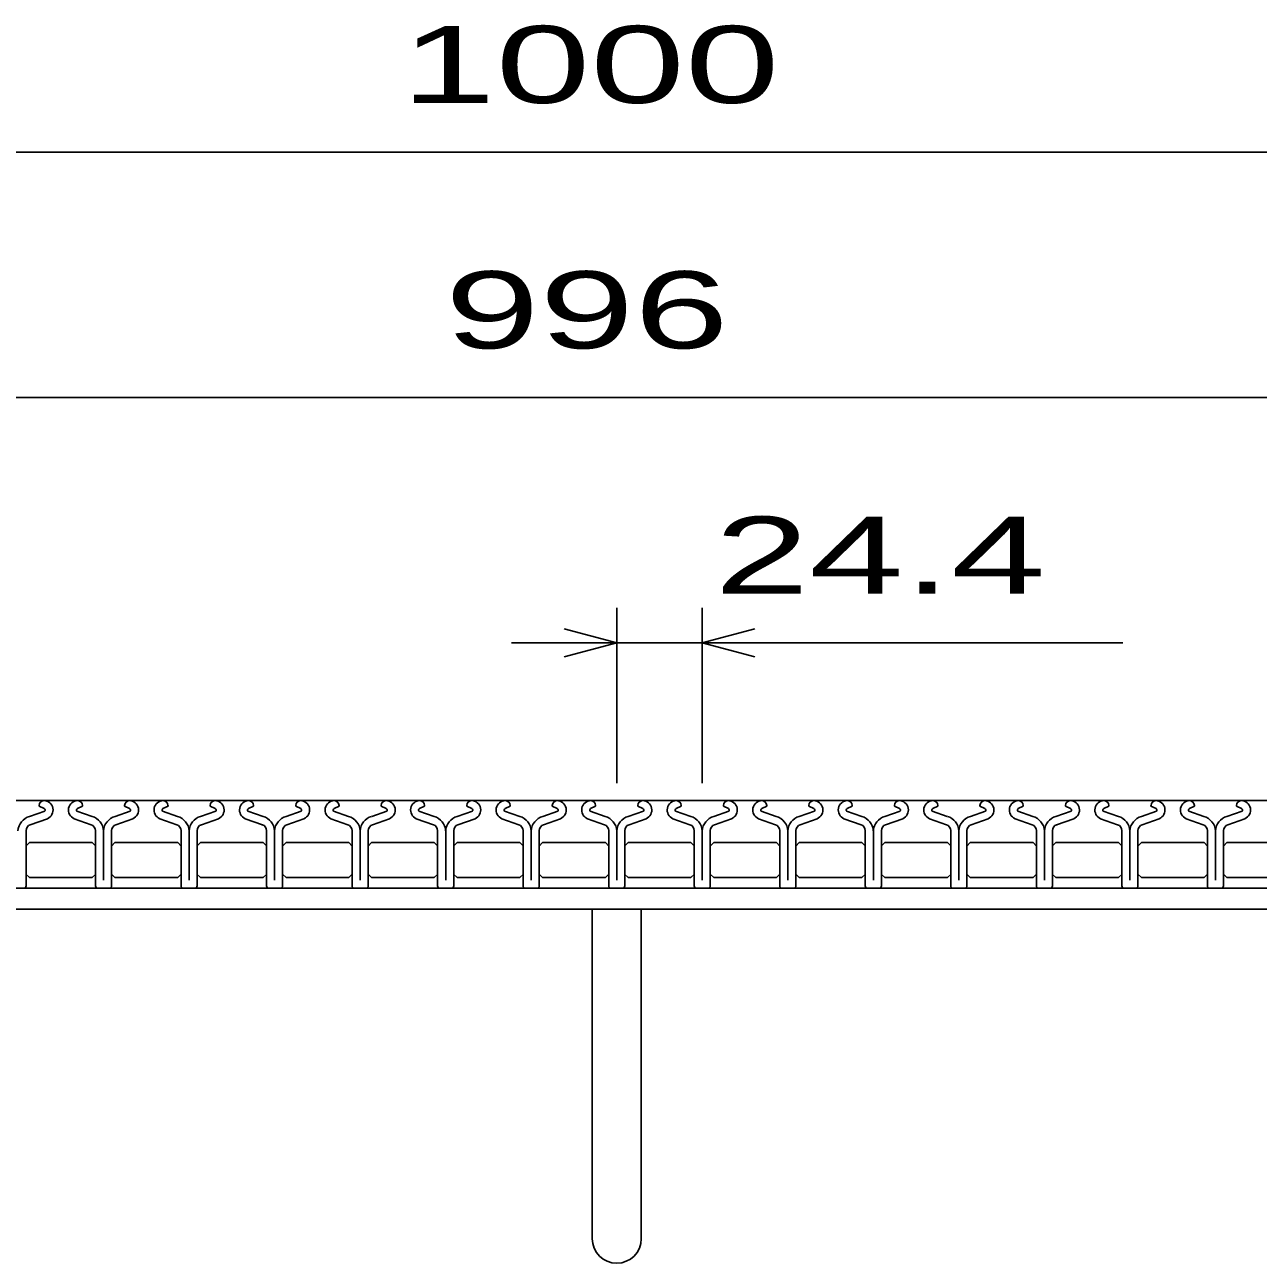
# Model space of a CAD drawing. Units: millimetres, scale not verified. Extents: x -1820 to 1731, y -1282 to 1054.
# Drawn here: x -1089.9 to -738, y -594 to -240.7 of the extents above; entities that cross this region are included whole.
import ezdxf
from ezdxf.enums import TextEntityAlignment as Align

# ---------------------------------------------------------------- set-up
doc = ezdxf.new("R2010")
doc.units = ezdxf.units.MM
doc.header["$LTSCALE"] = 10
for name, color, linetype, lineweight in [('16', 3, 'Continuous', 25), ('19', 6, 'Continuous', 25), ('22', 2, 'Continuous', 25)]:
    doc.layers.add(name, color=color, linetype=linetype, lineweight=lineweight)
doc.styles.add('ベクトル', font='')
doc.styles.get('ベクトル').set_extended_font_data('ベクトル')

msp = doc.modelspace()

# ---------------------------------------------------------------- linework, layer by layer
at = {"layer": '16'}
for p, q in [((-1419, -462), (-423, -462)), ((-1084.2, -465.01), (-1088.52, -466.53)), ((-1085.8, -463.38), (-1085.8, -463.61)), ((-1085.8, -463.61), (-1084.36, -464.31)), ((-1070.7, -466.53), (-1075.02, -465.01)), ((-1074.86, -464.31), (-1073.42, -463.61)), ((-1073.42, -463.61), (-1073.42, -463.38)), ((-1059.8, -465.01), (-1064.12, -466.53)), ((-1061.4, -463.38), (-1061.4, -463.61)), ((-1061.4, -463.61), (-1059.96, -464.31)), ((-1046.3, -466.53), (-1050.62, -465.01)), ((-1050.46, -464.31), (-1049.02, -463.61)), ((-1049.02, -463.61), (-1049.02, -463.38)), ((-1035.4, -465.01), (-1039.72, -466.53)), ((-1037, -463.38), (-1037, -463.61)), ((-1037, -463.61), (-1035.56, -464.31)), ((-1021.9, -466.53), (-1026.22, -465.01)), ((-1026.06, -464.31), (-1024.62, -463.61)), ((-1024.62, -463.61), (-1024.62, -463.38)), ((-1011, -465.01), (-1015.32, -466.53)), ((-1012.6, -463.38), (-1012.6, -463.61)), ((-1012.6, -463.61), (-1011.16, -464.31)), ((-997.5, -466.53), (-1001.82, -465.01)), ((-1001.66, -464.31), (-1000.22, -463.61)), ((-1000.22, -463.61), (-1000.22, -463.38)), ((-986.6, -465.01), (-990.92, -466.53)), ((-988.2, -463.38), (-988.2, -463.61)), ((-988.2, -463.61), (-986.76, -464.31)), ((-973.1, -466.53), (-977.42, -465.01)), ((-977.26, -464.31), (-975.82, -463.61)), ((-975.82, -463.61), (-975.82, -463.38)), ((-962.2, -465.01), (-966.52, -466.53)), ((-963.8, -463.38), (-963.8, -463.61)), ((-963.8, -463.61), (-962.36, -464.31)), ((-948.7, -466.53), (-953.02, -465.01)), ((-952.86, -464.31), (-951.42, -463.61)), ((-951.42, -463.61), (-951.42, -463.38)), ((-937.8, -465.01), (-942.12, -466.53)), ((-939.4, -463.38), (-939.4, -463.61)), ((-939.4, -463.61), (-937.96, -464.31)), ((-924.3, -466.53), (-928.62, -465.01)), ((-928.46, -464.31), (-927.02, -463.61)), ((-927.02, -463.61), (-927.02, -463.38)), ((-913.4, -465.01), (-917.72, -466.53)), ((-915, -463.38), (-915, -463.61)), ((-915, -463.61), (-913.56, -464.31)), ((-899.9, -466.53), (-904.22, -465.01)), ((-904.06, -464.31), (-902.62, -463.61)), ((-902.62, -463.61), (-902.62, -463.38)), ((-889, -465.01), (-893.32, -466.53)), ((-890.6, -463.38), (-890.6, -463.61)), ((-890.6, -463.61), (-889.16, -464.31)), ((-875.5, -466.53), (-879.82, -465.01)), ((-879.66, -464.31), (-878.22, -463.61)), ((-878.22, -463.61), (-878.22, -463.38)), ((-864.6, -465.01), (-868.92, -466.53)), ((-866.2, -463.38), (-866.2, -463.61)), ((-866.2, -463.61), (-864.76, -464.31)), ((-851.1, -466.53), (-855.42, -465.01)), ((-855.26, -464.31), (-853.82, -463.61)), ((-853.82, -463.61), (-853.82, -463.38)), ((-840.2, -465.01), (-844.52, -466.53)), ((-841.8, -463.38), (-841.8, -463.61)), ((-841.8, -463.61), (-840.36, -464.31)), ((-826.7, -466.53), (-831.02, -465.01)), ((-830.86, -464.31), (-829.42, -463.61)), ((-829.42, -463.61), (-829.42, -463.38)), ((-815.8, -465.01), (-820.12, -466.53)), ((-817.4, -463.38), (-817.4, -463.61)), ((-817.4, -463.61), (-815.96, -464.31)), ((-802.3, -466.53), (-806.62, -465.01)), ((-806.46, -464.31), (-805.02, -463.61)), ((-805.02, -463.61), (-805.02, -463.38)), ((-791.4, -465.01), (-795.72, -466.53)), ((-793, -463.38), (-793, -463.61)), ((-793, -463.61), (-791.56, -464.31)), ((-777.9, -466.53), (-782.22, -465.01)), ((-782.06, -464.31), (-780.62, -463.61)), ((-780.62, -463.61), (-780.62, -463.38)), ((-767, -465.01), (-771.32, -466.53)), ((-768.6, -463.38), (-768.6, -463.61)), ((-768.6, -463.61), (-767.16, -464.31)), ((-753.5, -466.53), (-757.82, -465.01)), ((-757.66, -464.31), (-756.22, -463.61)), ((-756.22, -463.61), (-756.22, -463.38)), ((-742.6, -465.01), (-746.92, -466.53)), ((-744.2, -463.38), (-744.2, -463.61)), ((-744.2, -463.61), (-742.76, -464.31)), ((-1088.31, -468.89), (-1083.44, -467.18)), ((-1075.78, -467.18), (-1070.91, -468.89)), ((-1063.91, -468.89), (-1059.04, -467.18)), ((-1051.38, -467.18), (-1046.51, -468.89)), ((-1039.51, -468.89), (-1034.64, -467.18)), ((-1026.98, -467.18), (-1022.11, -468.89)), ((-1015.11, -468.89), (-1010.24, -467.18)), ((-1002.58, -467.18), (-997.71, -468.89)), ((-990.71, -468.89), (-985.84, -467.18)), ((-978.18, -467.18), (-973.31, -468.89)), ((-966.31, -468.89), (-961.44, -467.18)), ((-953.78, -467.18), (-948.91, -468.89)), ((-941.91, -468.89), (-937.04, -467.18)), ((-929.38, -467.18), (-924.51, -468.89)), ((-917.51, -468.89), (-912.64, -467.18)), ((-904.98, -467.18), (-900.11, -468.89)), ((-893.11, -468.89), (-888.24, -467.18)), ((-880.58, -467.18), (-875.71, -468.89)), ((-868.71, -468.89), (-863.84, -467.18)), ((-856.18, -467.18), (-851.31, -468.89)), ((-844.31, -468.89), (-839.44, -467.18)), ((-831.78, -467.18), (-826.91, -468.89)), ((-819.91, -468.89), (-815.04, -467.18)), ((-807.38, -467.18), (-802.51, -468.89)), ((-795.51, -468.89), (-790.64, -467.18)), ((-782.98, -467.18), (-778.11, -468.89)), ((-771.11, -468.89), (-766.24, -467.18)), ((-758.58, -467.18), (-753.71, -468.89)), ((-746.71, -468.89), (-741.84, -467.18)), ((-1089.51, -486.31), (-1089.51, -470.59)), ((-1069.71, -470.59), (-1069.71, -486.31)), ((-1067.4, -484.71), (-1067.4, -470.64)), ((-1065.11, -486.31), (-1065.11, -470.59)), ((-1045.31, -470.59), (-1045.31, -486.31)), ((-1043, -484.71), (-1043, -470.64)), ((-1040.71, -486.31), (-1040.71, -470.59)), ((-1020.91, -470.59), (-1020.91, -486.31)), ((-1018.6, -484.71), (-1018.6, -470.64)), ((-1016.31, -486.31), (-1016.31, -470.59)), ((-996.51, -470.59), (-996.51, -486.31)), ((-994.2, -484.71), (-994.2, -470.64)), ((-991.91, -486.31), (-991.91, -470.59)), ((-972.11, -470.59), (-972.11, -486.31)), ((-969.8, -484.71), (-969.8, -470.64)), ((-967.51, -486.31), (-967.51, -470.59)), ((-947.71, -470.59), (-947.71, -486.31)), ((-945.4, -484.71), (-945.4, -470.64)), ((-943.11, -486.31), (-943.11, -470.59)), ((-923.31, -470.59), (-923.31, -486.31)), ((-921, -484.71), (-921, -470.64)), ((-918.71, -486.31), (-918.71, -470.59)), ((-898.91, -470.59), (-898.91, -486.31)), ((-896.6, -484.71), (-896.6, -470.64)), ((-894.31, -486.31), (-894.31, -470.59)), ((-874.51, -470.59), (-874.51, -486.31)), ((-872.2, -484.71), (-872.2, -470.64)), ((-869.91, -486.31), (-869.91, -470.59)), ((-850.11, -470.59), (-850.11, -486.31)), ((-847.8, -484.71), (-847.8, -470.64)), ((-845.51, -486.31), (-845.51, -470.59)), ((-825.71, -470.59), (-825.71, -486.31)), ((-823.4, -484.71), (-823.4, -470.64)), ((-821.11, -486.31), (-821.11, -470.59)), ((-801.31, -470.59), (-801.31, -486.31)), ((-799, -484.71), (-799, -470.64)), ((-796.71, -486.31), (-796.71, -470.59)), ((-776.91, -470.59), (-776.91, -486.31)), ((-774.6, -484.71), (-774.6, -470.64)), ((-772.31, -486.31), (-772.31, -470.59)), ((-752.51, -470.59), (-752.51, -486.31)), ((-750.2, -484.71), (-750.2, -470.64)), ((-747.91, -486.31), (-747.91, -470.59)), ((-1089.55, -475), (-1088.55, -474)), ((-1088.55, -474), (-1070.65, -474)), ((-1070.65, -474), (-1069.65, -475)), ((-1065.15, -475), (-1064.15, -474)), ((-1064.15, -474), (-1046.25, -474)), ((-1046.25, -474), (-1045.25, -475)), ((-1040.75, -475), (-1039.75, -474)), ((-1039.75, -474), (-1021.85, -474)), ((-1021.85, -474), (-1020.85, -475)), ((-1016.35, -475), (-1015.35, -474)), ((-1015.35, -474), (-997.45, -474)), ((-997.45, -474), (-996.45, -475)), ((-991.95, -475), (-990.95, -474)), ((-990.95, -474), (-973.05, -474)), ((-973.05, -474), (-972.05, -475)), ((-967.55, -475), (-966.55, -474)), ((-966.55, -474), (-948.65, -474)), ((-948.65, -474), (-947.65, -475)), ((-943.15, -475), (-942.15, -474)), ((-942.15, -474), (-924.25, -474)), ((-924.25, -474), (-923.25, -475)), ((-918.75, -475), (-917.75, -474)), ((-917.75, -474), (-899.85, -474)), ((-899.85, -474), (-898.85, -475)), ((-894.35, -475), (-893.35, -474)), ((-893.35, -474), (-875.45, -474)), ((-875.45, -474), (-874.45, -475)), ((-869.95, -475), (-868.95, -474)), ((-868.95, -474), (-851.05, -474)), ((-851.05, -474), (-850.05, -475)), ((-845.55, -475), (-844.55, -474)), ((-844.55, -474), (-826.65, -474)), ((-826.65, -474), (-825.65, -475)), ((-821.15, -475), (-820.15, -474)), ((-820.15, -474), (-802.25, -474)), ((-802.25, -474), (-801.25, -475)), ((-796.75, -475), (-795.75, -474)), ((-795.75, -474), (-777.85, -474)), ((-777.85, -474), (-776.85, -475)), ((-772.35, -475), (-771.35, -474)), ((-771.35, -474), (-753.45, -474)), ((-753.45, -474), (-752.45, -475)), ((-747.95, -475), (-746.95, -474)), ((-746.95, -474), (-729.05, -474)), ((-1088.55, -484), (-1089.55, -483)), ((-1070.65, -484), (-1088.55, -484)), ((-1069.65, -483), (-1070.65, -484)), ((-1064.15, -484), (-1065.15, -483)), ((-1046.25, -484), (-1064.15, -484)), ((-1045.25, -483), (-1046.25, -484)), ((-1039.75, -484), (-1040.75, -483)), ((-1021.85, -484), (-1039.75, -484)), ((-1020.85, -483), (-1021.85, -484)), ((-1015.35, -484), (-1016.35, -483)), ((-997.45, -484), (-1015.35, -484)), ((-996.45, -483), (-997.45, -484)), ((-990.95, -484), (-991.95, -483)), ((-973.05, -484), (-990.95, -484)), ((-972.05, -483), (-973.05, -484)), ((-966.55, -484), (-967.55, -483)), ((-948.65, -484), (-966.55, -484)), ((-947.65, -483), (-948.65, -484)), ((-942.15, -484), (-943.15, -483)), ((-924.25, -484), (-942.15, -484)), ((-923.25, -483), (-924.25, -484)), ((-917.75, -484), (-918.75, -483)), ((-899.85, -484), (-917.75, -484)), ((-898.85, -483), (-899.85, -484)), ((-893.35, -484), (-894.35, -483)), ((-875.45, -484), (-893.35, -484)), ((-874.45, -483), (-875.45, -484)), ((-868.95, -484), (-869.95, -483)), ((-851.05, -484), (-868.95, -484)), ((-850.05, -483), (-851.05, -484)), ((-844.55, -484), (-845.55, -483)), ((-826.65, -484), (-844.55, -484)), ((-825.65, -483), (-826.65, -484)), ((-820.15, -484), (-821.15, -483)), ((-802.25, -484), (-820.15, -484)), ((-801.25, -483), (-802.25, -484)), ((-795.75, -484), (-796.75, -483)), ((-777.85, -484), (-795.75, -484)), ((-776.85, -483), (-777.85, -484)), ((-771.35, -484), (-772.35, -483)), ((-753.45, -484), (-771.35, -484)), ((-752.45, -483), (-753.45, -484)), ((-746.95, -484), (-747.95, -483)), ((-729.05, -484), (-746.95, -484)), ((-1419, -487), (-423, -487)), ((-1069.01, -487.01), (-1065.81, -487.01)), ((-1044.61, -487.01), (-1041.41, -487.01)), ((-1020.21, -487.01), (-1017.01, -487.01)), ((-995.81, -487.01), (-992.61, -487.01)), ((-971.41, -487.01), (-968.21, -487.01)), ((-947.01, -487.01), (-943.81, -487.01)), ((-922.61, -487.01), (-919.41, -487.01)), ((-898.21, -487.01), (-895.01, -487.01)), ((-873.81, -487.01), (-870.61, -487.01)), ((-849.41, -487.01), (-846.21, -487.01)), ((-825.01, -487.01), (-821.81, -487.01)), ((-800.61, -487.01), (-797.41, -487.01)), ((-776.21, -487.01), (-773.01, -487.01)), ((-751.81, -487.01), (-748.61, -487.01))]:
    msp.add_line(p, q, dxfattribs=at)
for centre, radius, start, end in [((-1084.35, -463.45), 1.45, 94.45, 177.5), ((-1084.51, -464.7), 2.7, 293.32, 89.02), ((-1074.71, -464.7), 2.7, 90.98, 246.68), ((-1074.87, -463.45), 1.45, 2.5, 85.55), ((-1059.95, -463.45), 1.45, 94.45, 177.5), ((-1060.11, -464.7), 2.7, 293.32, 89.02), ((-1050.31, -464.7), 2.7, 90.98, 246.68), ((-1050.47, -463.45), 1.45, 2.5, 85.55), ((-1035.55, -463.45), 1.45, 94.45, 177.5), ((-1035.71, -464.7), 2.7, 293.32, 89.02), ((-1025.91, -464.7), 2.7, 90.98, 246.68), ((-1026.07, -463.45), 1.45, 2.5, 85.55), ((-1011.15, -463.45), 1.45, 94.45, 177.5), ((-1011.31, -464.7), 2.7, 293.32, 89.02), ((-1001.51, -464.7), 2.7, 90.98, 246.68), ((-1001.67, -463.45), 1.45, 2.5, 85.55), ((-986.75, -463.45), 1.45, 94.45, 177.5), ((-986.91, -464.7), 2.7, 293.32, 89.02), ((-977.11, -464.7), 2.7, 90.98, 246.68), ((-977.27, -463.45), 1.45, 2.5, 85.55), ((-962.35, -463.45), 1.45, 94.45, 177.5), ((-962.51, -464.7), 2.7, 293.32, 89.02), ((-952.71, -464.7), 2.7, 90.98, 246.68), ((-952.87, -463.45), 1.45, 2.5, 85.55), ((-937.95, -463.45), 1.45, 94.45, 177.5), ((-938.11, -464.7), 2.7, 293.32, 89.02), ((-928.31, -464.7), 2.7, 90.98, 246.68), ((-928.47, -463.45), 1.45, 2.5, 85.55), ((-913.55, -463.45), 1.45, 94.45, 177.5), ((-913.71, -464.7), 2.7, 293.32, 89.02), ((-903.91, -464.7), 2.7, 90.98, 246.68), ((-904.07, -463.45), 1.45, 2.5, 85.55), ((-889.15, -463.45), 1.45, 94.45, 177.5), ((-889.31, -464.7), 2.7, 293.32, 89.02), ((-879.51, -464.7), 2.7, 90.98, 246.68), ((-879.67, -463.45), 1.45, 2.5, 85.55), ((-864.75, -463.45), 1.45, 94.45, 177.5), ((-864.91, -464.7), 2.7, 293.32, 89.02), ((-855.11, -464.7), 2.7, 90.98, 246.68), ((-855.27, -463.45), 1.45, 2.5, 85.55), ((-840.35, -463.45), 1.45, 94.45, 177.5), ((-840.51, -464.7), 2.7, 293.32, 89.02), ((-830.71, -464.7), 2.7, 90.98, 246.68), ((-830.87, -463.45), 1.45, 2.5, 85.55), ((-815.95, -463.45), 1.45, 94.45, 177.5), ((-816.11, -464.7), 2.7, 293.32, 89.02), ((-806.31, -464.7), 2.7, 90.98, 246.68), ((-806.47, -463.45), 1.45, 2.5, 85.55), ((-791.55, -463.45), 1.45, 94.45, 177.5), ((-791.71, -464.7), 2.7, 293.32, 89.02), ((-781.91, -464.7), 2.7, 90.98, 246.68), ((-782.07, -463.45), 1.45, 2.5, 85.55), ((-767.15, -463.45), 1.45, 94.45, 177.5), ((-767.31, -464.7), 2.7, 293.32, 89.02), ((-757.51, -464.7), 2.7, 90.98, 246.68), ((-757.67, -463.45), 1.45, 2.5, 85.55), ((-742.75, -463.45), 1.45, 94.45, 177.5), ((-742.91, -464.7), 2.7, 293.32, 89.02), ((-1084.53, -464.72), 0.44, 317.67, 68.09), ((-1074.69, -464.72), 0.44, 111.91, 222.33), ((-1060.13, -464.72), 0.44, 317.67, 68.09), ((-1050.29, -464.72), 0.44, 111.91, 222.33), ((-1035.73, -464.72), 0.44, 317.67, 68.09), ((-1025.89, -464.72), 0.44, 111.91, 222.33), ((-1011.33, -464.72), 0.44, 317.67, 68.09), ((-1001.49, -464.72), 0.44, 111.91, 222.33), ((-986.93, -464.72), 0.44, 317.67, 68.09), ((-977.09, -464.72), 0.44, 111.91, 222.33), ((-962.53, -464.72), 0.44, 317.67, 68.09), ((-952.69, -464.72), 0.44, 111.91, 222.33), ((-938.13, -464.72), 0.44, 317.67, 68.09), ((-928.29, -464.72), 0.44, 111.91, 222.33), ((-913.73, -464.72), 0.44, 317.67, 68.09), ((-903.89, -464.72), 0.44, 111.91, 222.33), ((-889.33, -464.72), 0.44, 317.67, 68.09), ((-879.49, -464.72), 0.44, 111.91, 222.33), ((-864.93, -464.72), 0.44, 317.67, 68.09), ((-855.09, -464.72), 0.44, 111.91, 222.33), ((-840.53, -464.72), 0.44, 317.67, 68.09), ((-830.69, -464.72), 0.44, 111.91, 222.33), ((-816.13, -464.72), 0.44, 317.67, 68.09), ((-806.29, -464.72), 0.44, 111.91, 222.33), ((-791.73, -464.72), 0.44, 317.67, 68.09), ((-781.89, -464.72), 0.44, 111.91, 222.33), ((-767.33, -464.72), 0.44, 317.67, 68.09), ((-757.49, -464.72), 0.44, 111.91, 222.33), ((-742.93, -464.72), 0.44, 317.67, 68.09), ((-1087.23, -470.94), 4.6, 106.3, 176.22), ((-1087.71, -470.59), 1.8, 109.42, 180), ((-1071.51, -470.59), 1.8, 0, 70.58), ((-1071.99, -470.94), 4.6, 3.78, 73.7), ((-1062.83, -470.94), 4.6, 106.3, 176.22), ((-1063.31, -470.59), 1.8, 109.42, 180), ((-1047.11, -470.59), 1.8, 0, 70.58), ((-1047.59, -470.94), 4.6, 3.78, 73.7), ((-1038.43, -470.94), 4.6, 106.3, 176.22), ((-1038.91, -470.59), 1.8, 109.42, 180), ((-1022.71, -470.59), 1.8, 0, 70.58), ((-1023.19, -470.94), 4.6, 3.78, 73.7), ((-1014.03, -470.94), 4.6, 106.3, 176.22), ((-1014.51, -470.59), 1.8, 109.42, 180), ((-998.31, -470.59), 1.8, 0, 70.58), ((-998.79, -470.94), 4.6, 3.78, 73.7), ((-989.63, -470.94), 4.6, 106.3, 176.22), ((-990.11, -470.59), 1.8, 109.42, 180), ((-973.91, -470.59), 1.8, 0, 70.58), ((-974.39, -470.94), 4.6, 3.78, 73.7), ((-965.23, -470.94), 4.6, 106.3, 176.22), ((-965.71, -470.59), 1.8, 109.42, 180), ((-949.51, -470.59), 1.8, 0, 70.58), ((-949.99, -470.94), 4.6, 3.78, 73.7), ((-940.83, -470.94), 4.6, 106.3, 176.22), ((-941.31, -470.59), 1.8, 109.42, 180), ((-925.11, -470.59), 1.8, 0, 70.58), ((-925.59, -470.94), 4.6, 3.78, 73.7), ((-916.43, -470.94), 4.6, 106.3, 176.22), ((-916.91, -470.59), 1.8, 109.42, 180), ((-900.71, -470.59), 1.8, 0, 70.58), ((-901.19, -470.94), 4.6, 3.78, 73.7), ((-892.03, -470.94), 4.6, 106.3, 176.22), ((-892.51, -470.59), 1.8, 109.42, 180), ((-876.31, -470.59), 1.8, 0, 70.58), ((-876.79, -470.94), 4.6, 3.78, 73.7), ((-867.63, -470.94), 4.6, 106.3, 176.22), ((-868.11, -470.59), 1.8, 109.42, 180), ((-851.91, -470.59), 1.8, 0, 70.58), ((-852.39, -470.94), 4.6, 3.78, 73.7), ((-843.23, -470.94), 4.6, 106.3, 176.22), ((-843.71, -470.59), 1.8, 109.42, 180), ((-827.51, -470.59), 1.8, 0, 70.58), ((-827.99, -470.94), 4.6, 3.78, 73.7), ((-818.83, -470.94), 4.6, 106.3, 176.22), ((-819.31, -470.59), 1.8, 109.42, 180), ((-803.11, -470.59), 1.8, 0, 70.58), ((-803.59, -470.94), 4.6, 3.78, 73.7), ((-794.43, -470.94), 4.6, 106.3, 176.22), ((-794.91, -470.59), 1.8, 109.42, 180), ((-778.71, -470.59), 1.8, 0, 70.58), ((-779.19, -470.94), 4.6, 3.78, 73.7), ((-770.03, -470.94), 4.6, 106.3, 176.22), ((-770.51, -470.59), 1.8, 109.42, 180), ((-754.31, -470.59), 1.8, 0, 70.58), ((-754.79, -470.94), 4.6, 3.78, 73.7), ((-745.63, -470.94), 4.6, 106.3, 176.22), ((-746.11, -470.59), 1.8, 109.42, 180), ((-1090.21, -486.31), 0.7, 270, 0), ((-1069.01, -486.31), 0.7, 180, 270), ((-1065.81, -486.31), 0.7, 270, 0), ((-1044.61, -486.31), 0.7, 180, 270), ((-1041.41, -486.31), 0.7, 270, 0), ((-1020.21, -486.31), 0.7, 180, 270), ((-1017.01, -486.31), 0.7, 270, 0), ((-995.81, -486.31), 0.7, 180, 270), ((-992.61, -486.31), 0.7, 270, 0), ((-971.41, -486.31), 0.7, 180, 270), ((-968.21, -486.31), 0.7, 270, 0), ((-947.01, -486.31), 0.7, 180, 270), ((-943.81, -486.31), 0.7, 270, 0), ((-922.61, -486.31), 0.7, 180, 270), ((-919.41, -486.31), 0.7, 270, 0), ((-898.21, -486.31), 0.7, 180, 270), ((-895.01, -486.31), 0.7, 270, 0), ((-873.81, -486.31), 0.7, 180, 270), ((-870.61, -486.31), 0.7, 270, 0), ((-849.41, -486.31), 0.7, 180, 270), ((-846.21, -486.31), 0.7, 270, 0), ((-825.01, -486.31), 0.7, 180, 270), ((-821.81, -486.31), 0.7, 270, 0), ((-800.61, -486.31), 0.7, 180, 270), ((-797.41, -486.31), 0.7, 270, 0), ((-776.21, -486.31), 0.7, 180, 270), ((-773.01, -486.31), 0.7, 270, 0), ((-751.81, -486.31), 0.7, 180, 270), ((-748.61, -486.31), 0.7, 270, 0)]:
    msp.add_arc(centre, radius, start, end, dxfattribs=at)
at = {"layer": '19'}
for p, q in [((-1421, -487), (-421, -487)), ((-421, -493), (-1421, -493)), ((-928, -493), (-928, -587)), ((-914, -587), (-914, -493))]:
    msp.add_line(p, q, dxfattribs=at)
msp.add_arc((-921, -587), 7, 180, 0, dxfattribs=at)
at = {"layer": '22', "color": 4}
for p, q in [((-1421, -277), (-421, -277)), ((-1419, -347), (-423, -347)), ((-921, -457), (-921, -407)), ((-896.6, -407), (-896.6, -457)), ((-921, -417), (-936, -413)), ((-896.6, -417), (-881.6, -413)), ((-921, -417), (-951, -417)), ((-936, -421), (-921, -417)), ((-921, -417), (-896.6, -417)), ((-881.6, -421), (-896.6, -417)), ((-896.6, -417), (-776.6, -417))]:
    msp.add_line(p, q, dxfattribs=at)

# ---------------------------------------------------------------- texts
at = {"layer": '22', "style": 'ベクトル', "width": 1.65}
for s, p in [(' 1000 ', (-996, -252)), (' 996 ', (-983.5, -322)), (' 24.4 ', (-906.6, -392))]:
    msp.add_text(s, height=21.99, dxfattribs=at).set_placement(p, align=Align.MIDDLE_LEFT)

doc.saveas('drawing.dxf')
